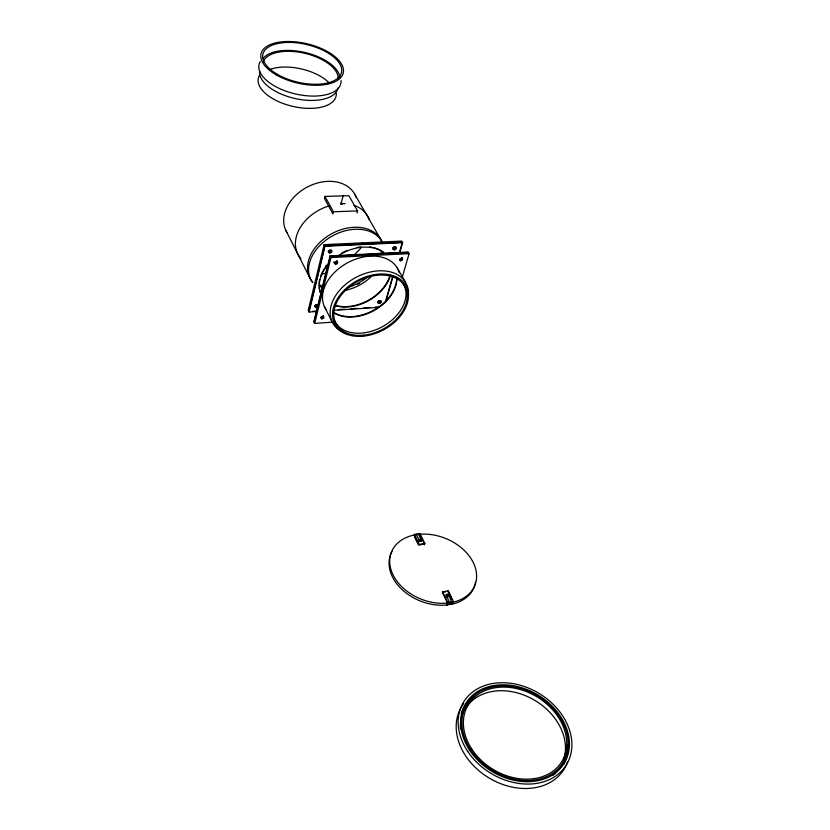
<?xml version="1.0" encoding="UTF-8"?>
<svg xmlns="http://www.w3.org/2000/svg" width="830" height="830" viewBox="0 0 830 830"><rect width="100%" height="100%" fill="white"/><g stroke="black" fill="none" stroke-linecap="round" stroke-linejoin="round"><path stroke-width="1.25" d="M324.966 196.409L324.468 198.526L332.923 213.901L333.442 211.775L324.966 196.409L348.87 195.683L357.574 210.924L357.035 213.04M399.79 252.59L402.602 242.692L401.647 241.084L324.115 244.632L308.252 310.316L309.082 311.997L316.728 311.478M308.874 311.572L324.769 245.867L402.363 242.287L399.552 252.185M309.082 311.997L324.987 246.282L324.115 244.632M343.153 195.382L341.068 203.89L342.707 203.599A39.933 29.258 -28.4 0 1 345.114 203.682M402.27 277.21L409.097 253.669L408.132 252.03L330.07 255.879L313.865 321.708L314.705 323.41L332.664 322.154M314.072 322.133L330.299 256.304L408.37 252.434M314.705 323.41L330.963 257.559L330.07 255.879M385.836 300.398L392.517 276.909M385.711 302.037L393.098 276.079M424.338 544.916L424.836 543.526L419.949 533.628L414.461 534.406L413.973 535.796M419.461 535.018L419.949 533.628M424.607 544.148L419.098 544.947L414.461 534.406M421.09 541.565L420.903 539.178L418.735 539.49M327.155 265.144L326.626 265.527M391.999 551.411A44.862 32.723 21.6 0 0 400.952 588.491A44.862 32.723 21.6 0 0 446.052 605.06L452.454 604.043L453.439 601.511L448.2 590.867L442.556 591.78L442.317 592.402L447.536 603.068L446.789 603.151A44.913 32.723 21.6 0 1 393.192 575.128A44.913 32.723 21.6 0 1 412.738 535.35L414.243 535.028L419.098 544.947M447.951 591.5L451.624 598.938L448.2 590.867M446.789 604.977L447.775 602.445L442.556 591.78M447.391 604.883L449.497 602.155L445.762 594.56L447.993 594.207L452.298 602.995L451.852 604.136M447.775 602.445L453.439 601.511M446.665 596.407L448.895 596.044M445.907 596.915L448.127 596.552L447.993 594.207M443.438 592.226L445.7 591.863M419.316 544.324L424.836 543.526M312.692 311.323L316.521 311.063M338.183 309.621L344.564 309.206M350.934 308.781L357.305 308.355M363.685 307.93L370.056 307.505M375.15 307.173L377.702 306.996M333.307 310.379L379.196 307.318M322.061 273.744L325.765 273.537M326.024 265.828L328.473 265.704L328.016 264.822M330.963 257.559L409.097 253.669M324.987 246.282L402.602 242.692M333.442 211.775L357.574 210.924M325.983 266.046L326.812 265.922L326.73 265.226M354.773 194.313L381.032 239.849M396.979 267.519L405.393 282.107M286.091 230.865L309.87 277.905M324.426 306.664L332.031 321.687M424.068 543.048L419.731 534.25L420.447 534.188A44.913 32.723 21.6 0 1 473.048 562.138A44.913 32.723 21.6 0 1 454.736 601.76L453.201 602.124L452.454 604.033L453.989 603.669A44.862 32.723 21.6 0 0 475.517 582.235M418.289 533.856L421.754 540.901L419.575 541.212L416.12 534.167M414.512 536.896L418.289 544.605M336.264 93.219A39.882 19.64 13 0 1 292.783 106.385A39.882 19.64 13 0 1 259.468 75.457M269.885 69.471A38.056 18.737 13 0 1 329.437 83.156M263.401 61.783A38.356 18.55 13.1 0 1 304.537 53.255A38.356 18.55 13.1 0 1 338.059 78.975M341.057 80.541A41.988 20.366 13.1 0 1 295.138 93.883A41.988 20.366 13.1 0 1 260.267 61.576M263.214 58.401A40.203 19.432 13.1 0 1 306.156 52.767A40.203 19.432 13.1 0 1 339.864 77.512M337.146 90.408A40.037 19.536 13.1 0 1 293.094 98.065A40.037 19.536 13.1 0 1 259.697 71.058M337.935 87.97A40.037 19.536 13.1 0 1 337.592 89.298M461.117 713.738A57.436 44.602 31.4 0 1 474.335 696.235M567.554 744.998A57.436 44.602 31.4 0 1 563.653 764.43M564.39 759.336A56.118 43.585 31.4 0 1 552.541 775.521M460.463 728.813A56.118 43.585 31.4 0 1 466.024 706.589M469.49 702.128A56.118 43.585 31.4 0 1 470.807 700.769M567.647 761.494A60.019 46.646 31.4 0 1 491.236 779.235A60.019 46.646 31.4 0 1 463.721 703.57M465.962 707.814A55.641 43.243 31.4 0 1 530.36 697.916A55.641 43.243 31.4 0 1 564.307 757.375M564.058 758.298A55.641 43.243 31.4 0 1 563.477 760.124M390.214 274.74A38.253 27.089 -28.4 0 1 335.268 305.347M321.22 294.505A38.253 27.089 -28.4 0 1 319.135 287.294M319.094 283.518A38.253 27.089 -28.4 0 1 319.675 279.606M320.66 276.214A38.253 27.089 -28.4 0 1 322.362 272.292M322.673 271.69A38.253 27.089 -28.4 0 1 326.449 265.932M341.566 253.181A38.253 27.089 -28.4 0 1 343.827 251.988M345.104 251.376A38.253 27.089 -28.4 0 1 347.417 250.359M356.879 247.516A38.253 27.089 -28.4 0 1 360.448 246.967M369.62 246.935A38.253 27.089 -28.4 0 1 372.691 247.433M373.853 247.703A38.253 27.089 -28.4 0 1 381.24 250.743M381.862 251.137A38.253 27.089 -28.4 0 1 383.377 252.206M390.442 275.145A38.273 27.089 -28.4 0 1 335.486 305.762M321.293 294.629A38.273 27.089 -28.4 0 1 328.182 264.5M337.457 256.283A38.273 27.089 -28.4 0 1 384.498 253.358M318.274 306.301A1.639 1.152 -26.4 0 1 315.846 307.463A1.639 1.152 -26.4 0 1 315.94 305.45A1.639 1.152 -26.4 0 1 318.305 305.668M317.952 304.983A1.639 1.152 -26.4 0 1 317.309 306.778A1.639 1.152 -26.4 0 1 315.203 306.747A1.639 1.152 -26.4 0 1 315.846 304.952M380.607 300.782A1.608 1.11 -28.8 0 1 380.14 302.639A1.608 1.11 -28.8 0 1 378.003 302.587M378.013 301.674A1.608 1.11 -28.8 0 1 378.843 300.834A1.484 1.017 -28.8 0 0 378.107 301.726M331.336 250.214A1.691 1.224 -27.9 0 1 330.869 252.113A1.691 1.224 -27.9 0 1 328.659 252.216A1.691 1.224 -27.9 0 1 329.116 250.318M395.557 246.956A1.66 1.183 -30.5 0 1 395.288 249.01A1.66 1.183 -30.5 0 1 392.995 248.855M392.974 248.201A1.66 1.183 -30.5 0 1 394.447 246.873M396.688 278.797A38.543 27.058 -28.4 0 1 372.815 310.669A38.543 27.058 -28.4 0 1 333.349 312.215M396.916 277.334A38.564 27.058 -28.4 0 1 374.143 310.482A38.564 27.058 -28.4 0 1 333.556 312.64M337.073 260.89A1.702 1.224 -28 0 1 336.036 262.757A1.702 1.224 -28 0 1 334.002 262.384M401.917 257.58A1.67 1.172 -30.5 0 1 399.666 259.603M323.368 315.774A1.65 1.152 -26.4 0 1 320.691 317.485M320.795 317.185A1.65 1.152 -26.4 0 0 323.192 315.659A1.525 1.058 -26.4 0 1 320.899 317.454M401.689 257.829A1.67 1.172 -30.5 0 1 399.801 259.219M336.887 261.139A1.702 1.224 -28 0 1 333.961 262.228M446.613 597.206A1.266 0.674 -26.8 0 1 447.723 596.78M418.808 540.226A1.224 0.695 -26.6 0 1 420.468 540.372A1.224 0.695 -26.6 0 1 418.776 541.554M416.204 534.904A1.224 0.695 -26.6 0 1 417.065 534.582M317.89 305.118A1.515 1.058 -26.4 0 1 317.153 306.758A1.515 1.058 -26.4 0 1 315.265 306.602A1.515 1.058 -26.4 0 1 316.002 304.963M317.101 305.015A1.504 1.058 -26.4 0 1 315.099 305.699M331.243 250.307A1.556 1.131 -27.9 0 1 330.672 252.133A1.556 1.131 -27.9 0 1 328.628 251.967A1.556 1.131 -27.9 0 1 329.562 250.172M330.641 250.255A1.556 1.131 -27.9 0 1 328.338 251.075M395.163 246.852A1.525 1.079 -30.5 0 1 393.088 248.108M380.482 300.834A1.484 1.017 -28.8 0 1 379.964 302.649A1.484 1.017 -28.8 0 1 378.034 302.307M379.85 300.927A1.473 1.017 -28.8 0 1 377.92 301.653M360.542 243.574A40.857 28.957 -28.4 0 1 363.052 243.377M371.404 276.359A37.806 27.12 -28.4 0 1 344.523 290.427M322.04 287.616A37.806 27.12 -28.4 0 1 318.938 285.603M312.588 282.698A40.411 28.988 -28.4 0 1 331.492 236.457A40.411 28.988 -28.4 0 1 382.433 242.308M312.744 282.159A40.348 28.998 -28.4 0 1 330.413 234.444A40.348 28.998 -28.4 0 1 382.091 242.059M381.25 250.421A37.744 27.12 -28.4 0 1 381.24 252.279M366.85 277.511A37.744 27.12 -28.4 0 1 347.988 287.377M322.704 286.433A37.744 27.12 -28.4 0 1 319.394 284.628M300.896 258.535A39.622 29.029 -28.4 0 1 328.898 205.954M354.068 205.404A39.933 29.258 -28.4 0 1 369.464 219.971M361.341 247.34A37.89 27.764 -28.4 0 1 354.867 254.073M359.691 283.123A38.595 27.732 -28.4 0 1 357.512 284.285M286.993 232.493A38.906 29.04 -28.4 0 1 308.189 186.594A38.906 29.04 -28.4 0 1 356.278 197.716M336.98 261.045A1.567 1.131 -28 0 1 335.87 262.726A1.567 1.131 -28 0 1 334.085 262.228M401.834 257.777A1.536 1.079 -30.5 0 1 399.572 259.458M326.325 309.943A41.261 28.926 -28.4 0 1 348.787 262.114A41.261 28.926 -28.4 0 1 399.272 272.707M403.121 283.549A39.031 27.006 -28.4 0 1 381.52 327.186A39.031 27.006 -28.4 0 1 334.096 319.685M341.171 331.346A41.718 28.874 -28.4 0 1 356.817 276.95A41.718 28.874 -28.4 0 1 408.204 297.099M346.961 333.774A41.718 28.874 -28.4 0 1 342.998 332.28M342.188 203.838C339.823 205.342 340.352 201.483 342.188 203.838M276.12 74.814A42.216 20.221 13.1 0 0 343.008 73.891A42.216 20.221 13.1 0 0 287.325 41.5A42.216 20.221 13.1 0 0 276.12 74.814M277.396 74.347A40.369 19.339 13.1 0 0 341.265 73.331A40.369 19.339 13.1 0 0 287.854 42.434A40.369 19.339 13.1 0 0 277.396 74.347M467.695 751.389A60.227 46.656 31.3 0 0 566.019 765.426A60.227 46.656 31.3 0 0 511.363 683.38A60.227 46.656 31.3 0 0 467.695 751.389M469.386 749.864A57.581 44.613 31.3 0 0 563.477 764.378A57.581 44.613 31.3 0 0 512.245 685.538A57.581 44.613 31.3 0 0 469.386 749.864M471.637 748.836A54.718 42.392 31.3 0 0 561.049 762.739A54.718 42.392 31.3 0 0 512.484 687.79A54.718 42.392 31.3 0 0 471.637 748.836M470.423 749.386A56.264 43.585 31.3 0 0 562.356 763.621A56.264 43.585 31.3 0 0 512.359 686.576A56.264 43.585 31.3 0 0 470.423 749.386M329.884 252.974A1.691 1.224 -27.9 0 0 331.741 250.899A1.691 1.224 -27.9 0 0 329.022 251.023A1.691 1.224 -27.9 0 0 329.884 252.974M394.343 249.851A1.66 1.183 -30.5 0 0 396.211 247.817A1.66 1.183 -30.5 0 0 393.596 247.942A1.66 1.183 -30.5 0 0 394.343 249.851M379.03 303.438A1.608 1.11 -28.8 0 0 381.126 301.684A1.608 1.11 -28.8 0 0 378.719 301.477A1.608 1.11 -28.8 0 0 379.03 303.438M449.673 604.178A1.276 0.674 -26.8 0 0 451.23 602.839A1.276 0.674 -26.8 0 0 449.321 603.057A1.276 0.674 -26.8 0 0 449.673 604.178M394.146 249.342A1.525 1.079 -30.5 0 0 395.848 247.465A1.525 1.079 -30.5 0 0 393.451 247.579A1.525 1.079 -30.5 0 0 394.146 249.342M335.766 264.137A1.567 1.131 -28 0 0 337.654 262.311A1.567 1.131 -28 0 0 335.196 262.249A1.567 1.131 -28 0 0 335.766 264.137M321.853 318.813A1.525 1.058 -26.4 0 0 323.918 317.257A1.525 1.058 -26.4 0 0 321.667 316.925A1.525 1.058 -26.4 0 0 321.853 318.813M400.61 260.755A1.536 1.079 -30.5 0 0 402.56 259.012A1.536 1.079 -30.5 0 0 400.247 258.867A1.536 1.079 -30.5 0 0 400.61 260.755M363.353 336.16A40.442 27.93 -28.4 0 0 406.347 286.506A40.442 27.93 -28.4 0 0 341.742 292.865A40.442 27.93 -28.4 0 0 363.353 336.16M363.561 335.175A39.093 27.006 -28.4 0 0 405.185 287.19A39.093 27.006 -28.4 0 0 342.749 293.27A39.093 27.006 -28.4 0 0 363.561 335.175"/></g></svg>
